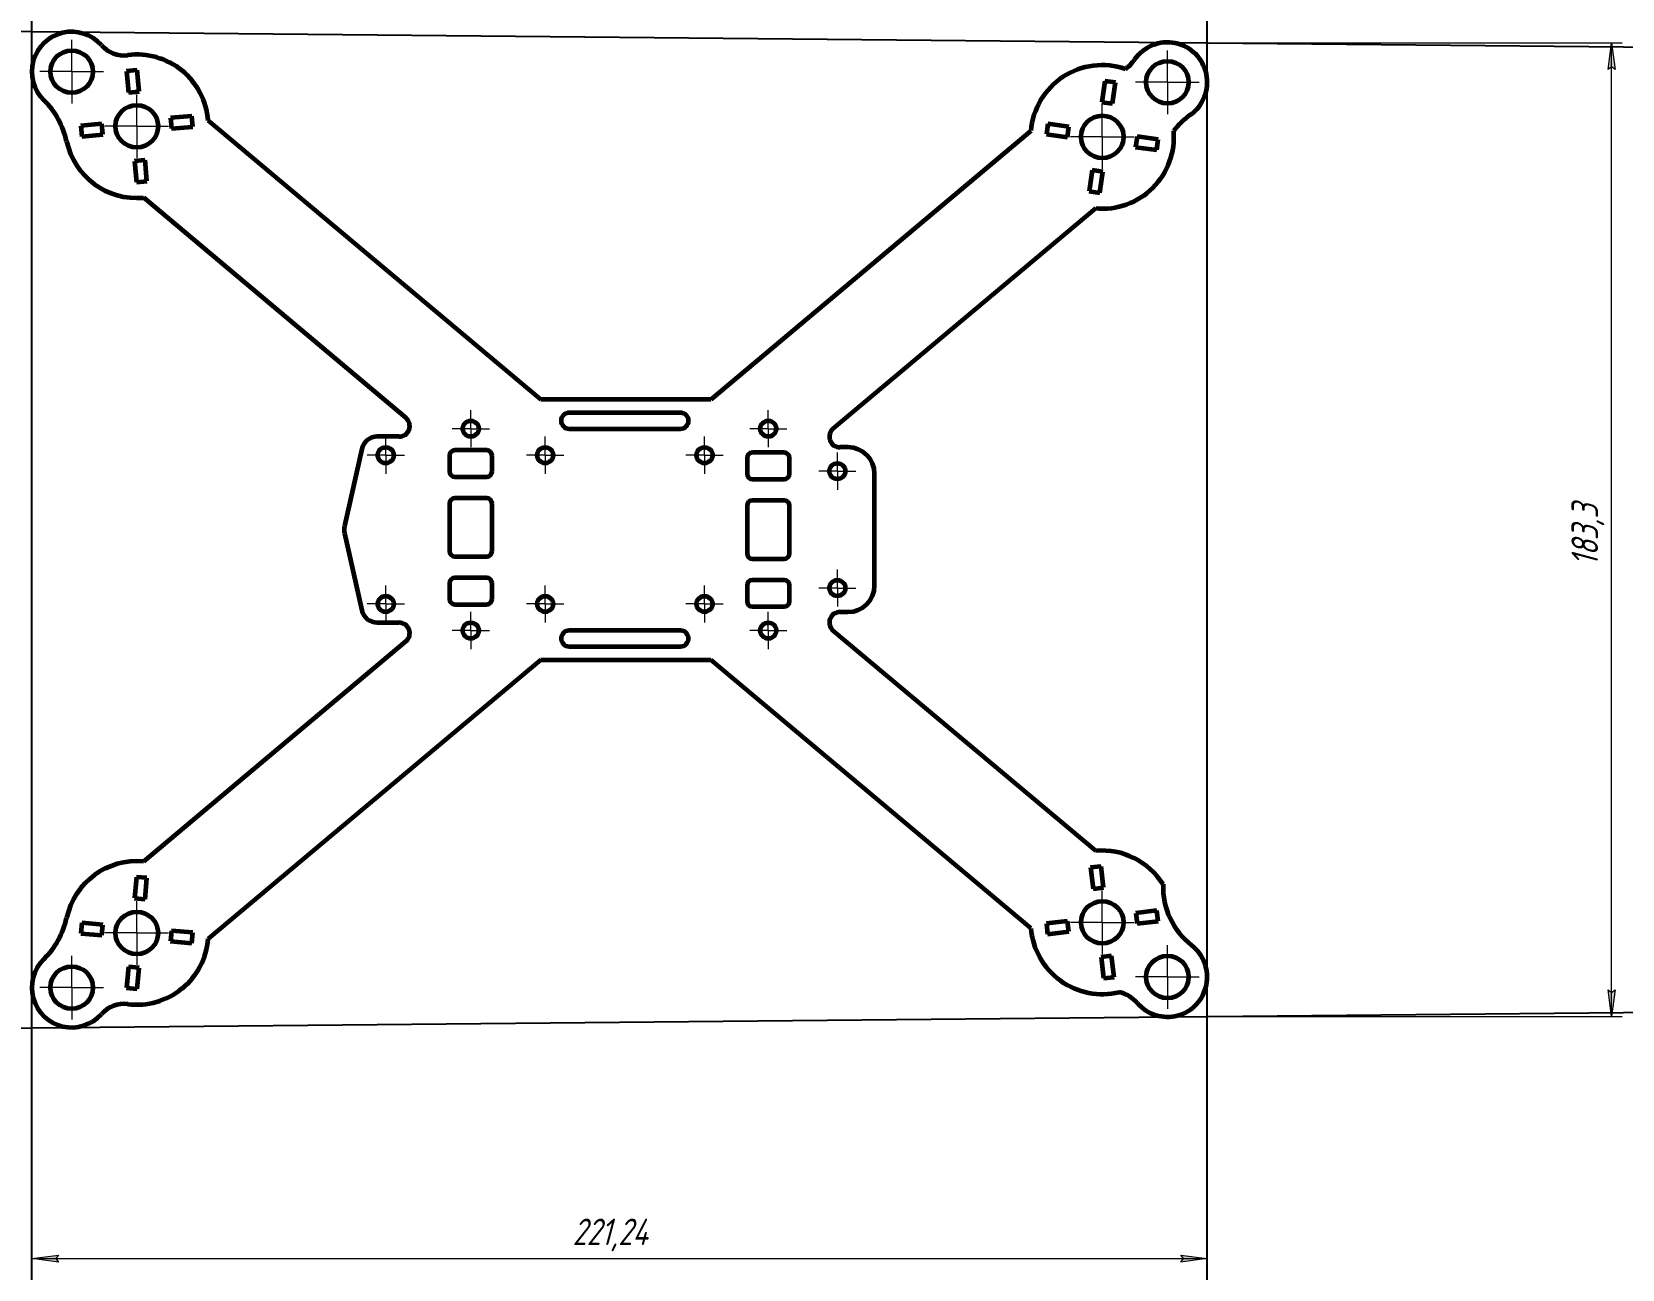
# Model space of a CAD drawing. Header units: millimetres. Extents: x -24 to 275, y 31 to 264.
import ezdxf

# ---------------------------------------------------------------- set-up
doc = ezdxf.new("R2010")
doc.units = ezdxf.units.MM
for name, pattern in [('K5LT_AXLED', [12, 7.5, -1.5, 1.5, -1.5]), ('K5LT_BASIC', [0]), ('K5LT_THIN', [0])]:
    doc.linetypes.add(name, pattern=pattern)
doc.layers.add('Системный слой', color=7, linetype='Continuous')
doc.styles.add('KDIMTEXTSTYLE', font='GOST_AU.SHX', dxfattribs={"width": 0.96, "oblique": 15, "height": 5})
doc.styles.add('KTEXTSTYLE', font='GOST_AU.SHX', dxfattribs={"width": 0.96, "height": 5})
doc.dimstyles.new('KDIMSTYLE (1.00)', dxfattribs={"dimtxt": 5, "dimasz": 1, "dimexe": 2, "dimexo": 0, "dimgap": 1, "dimtad": 1, "dimtxsty": 'KDIMTEXTSTYLE', "dimsah": 1, "dimcen": 0, "dimdle": 1, "dimadec": 0, "dimazin": 0, "dimtfac": 0.667, "dimtmove": 0, "dimatfit": 3, "dimfxl": 1, "dimtvp": 1, "dimtolj": 1, "dimtzin": 0, "dimarcsym": 0})

# ---------------------------------------------------------------- blocks, each defined once
blk = doc.blocks.new('U0')
at = {"layer": 'Системный слой', "color": 30, "linetype": 'K5LT_AXLED', "lineweight": 18, "true_color": 0xff8000}
for q in [(-16.36, 89.88), (-22.36, 83.88), (-10.36, 83.88), (-16.36, 77.88)]:
    blk.add_line((-16.36, 83.88), q, dxfattribs=at)
blk = doc.blocks.new('U1')
at = {"layer": 'Системный слой', "color": 30, "linetype": 'K5LT_AXLED', "lineweight": 18, "true_color": 0xff8000}
for q in [(-16.36, 262.33), (-22.36, 256.33), (-10.36, 256.33), (-16.36, 250.33)]:
    blk.add_line((-16.36, 256.33), q, dxfattribs=at)
blk = doc.blocks.new('U2')
at = {"layer": 'Системный слой', "color": 30, "linetype": 'K5LT_AXLED', "lineweight": 18, "true_color": 0xff8000}
for q in [(-4.11, 100.17), (-10.11, 94.17), (1.89, 94.17), (-4.11, 88.17)]:
    blk.add_line((-4.11, 94.17), q, dxfattribs=at)
blk = doc.blocks.new('U3')
at = {"layer": 'Системный слой', "color": 30, "linetype": 'K5LT_AXLED', "lineweight": 18, "true_color": 0xff8000}
for q in [(-4.11, 252.05), (-10.11, 246.05), (1.89, 246.05), (-4.11, 240.05)]:
    blk.add_line((-4.11, 246.05), q, dxfattribs=at)
blk = doc.blocks.new('U4')
at = {"layer": 'Системный слой', "color": 30, "linetype": 'K5LT_AXLED', "lineweight": 18, "true_color": 0xff8000}
for q in [(42.76, 159.61), (39.26, 156.11), (46.26, 156.11), (42.76, 152.61)]:
    blk.add_line((42.76, 156.11), q, dxfattribs=at)
blk = doc.blocks.new('U5')
at = {"layer": 'Системный слой', "color": 30, "linetype": 'K5LT_AXLED', "lineweight": 18, "true_color": 0xff8000}
for q in [(42.76, 187.61), (39.26, 184.11), (46.26, 184.11), (42.76, 180.61)]:
    blk.add_line((42.76, 184.11), q, dxfattribs=at)
blk = doc.blocks.new('U6')
at = {"layer": 'Системный слой', "color": 30, "linetype": 'K5LT_AXLED', "lineweight": 18, "true_color": 0xff8000}
for q in [(58.76, 154.61), (55.26, 151.11), (62.26, 151.11), (58.76, 147.61)]:
    blk.add_line((58.76, 151.11), q, dxfattribs=at)
blk = doc.blocks.new('U7')
at = {"layer": 'Системный слой', "color": 30, "linetype": 'K5LT_AXLED', "lineweight": 18, "true_color": 0xff8000}
for q in [(58.76, 192.61), (55.26, 189.11), (62.26, 189.11), (58.76, 185.61)]:
    blk.add_line((58.76, 189.11), q, dxfattribs=at)
blk = doc.blocks.new('U8')
at = {"layer": 'Системный слой', "color": 30, "linetype": 'K5LT_AXLED', "lineweight": 18, "true_color": 0xff8000}
for q in [(72.76, 159.61), (69.26, 156.11), (76.26, 156.11), (72.76, 152.61)]:
    blk.add_line((72.76, 156.11), q, dxfattribs=at)
blk = doc.blocks.new('U9')
at = {"layer": 'Системный слой', "color": 30, "linetype": 'K5LT_AXLED', "lineweight": 18, "true_color": 0xff8000}
for q in [(72.76, 187.61), (69.26, 184.11), (76.26, 184.11), (72.76, 180.61)]:
    blk.add_line((72.76, 184.11), q, dxfattribs=at)
blk = doc.blocks.new('U10')
at = {"layer": 'Системный слой', "color": 30, "linetype": 'K5LT_AXLED', "lineweight": 18, "true_color": 0xff8000}
for q in [(102.76, 159.61), (99.26, 156.11), (106.26, 156.11), (102.76, 152.61)]:
    blk.add_line((102.76, 156.11), q, dxfattribs=at)
blk = doc.blocks.new('U11')
at = {"layer": 'Системный слой', "color": 30, "linetype": 'K5LT_AXLED', "lineweight": 18, "true_color": 0xff8000}
for q in [(102.76, 187.61), (99.26, 184.11), (106.26, 184.11), (102.76, 180.61)]:
    blk.add_line((102.76, 184.11), q, dxfattribs=at)
blk = doc.blocks.new('U12')
at = {"layer": 'Системный слой', "color": 30, "linetype": 'K5LT_AXLED', "lineweight": 18, "true_color": 0xff8000}
for q in [(114.76, 154.61), (111.26, 151.11), (118.26, 151.11), (114.76, 147.61)]:
    blk.add_line((114.76, 151.11), q, dxfattribs=at)
blk = doc.blocks.new('U13')
at = {"layer": 'Системный слой', "color": 30, "linetype": 'K5LT_AXLED', "lineweight": 18, "true_color": 0xff8000}
for q in [(114.76, 192.61), (111.26, 189.11), (118.26, 189.11), (114.76, 185.61)]:
    blk.add_line((114.76, 189.11), q, dxfattribs=at)
blk = doc.blocks.new('U14')
at = {"layer": 'Системный слой', "color": 30, "linetype": 'K5LT_AXLED', "lineweight": 18, "true_color": 0xff8000}
for q in [(127.76, 162.61), (124.26, 159.11), (131.26, 159.11), (127.76, 155.61)]:
    blk.add_line((127.76, 159.11), q, dxfattribs=at)
blk = doc.blocks.new('U15')
at = {"layer": 'Системный слой', "color": 30, "linetype": 'K5LT_AXLED', "lineweight": 18, "true_color": 0xff8000}
for q in [(127.76, 184.61), (124.26, 181.11), (131.26, 181.11), (127.76, 177.61)]:
    blk.add_line((127.76, 181.11), q, dxfattribs=at)
blk = doc.blocks.new('U16')
at = {"layer": 'Системный слой', "color": 30, "linetype": 'K5LT_AXLED', "lineweight": 18, "true_color": 0xff8000}
for q in [(177.62, 102.17), (171.62, 96.17), (183.62, 96.17), (177.62, 90.17)]:
    blk.add_line((177.62, 96.17), q, dxfattribs=at)
blk = doc.blocks.new('U17')
at = {"layer": 'Системный слой', "color": 30, "linetype": 'K5LT_AXLED', "lineweight": 18, "true_color": 0xff8000}
for q in [(177.62, 250.05), (171.62, 244.05), (183.62, 244.05), (177.62, 238.05)]:
    blk.add_line((177.62, 244.05), q, dxfattribs=at)
blk = doc.blocks.new('U18')
at = {"layer": 'Системный слой', "color": 30, "linetype": 'K5LT_AXLED', "lineweight": 18, "true_color": 0xff8000}
for q in [(189.88, 91.88), (183.88, 85.88), (195.88, 85.88), (189.88, 79.88)]:
    blk.add_line((189.88, 85.88), q, dxfattribs=at)
blk = doc.blocks.new('U19')
at = {"layer": 'Системный слой', "color": 30, "linetype": 'K5LT_AXLED', "lineweight": 18, "true_color": 0xff8000}
for q in [(189.88, 260.33), (183.88, 254.33), (195.88, 254.33), (189.88, 248.33)]:
    blk.add_line((189.88, 254.33), q, dxfattribs=at)
blk = doc.blocks.new('D0')
at = {"layer": 'Системный слой'}
for points in [[(-19.36, 32.87), (-18.86, 33.53), (-23.86, 32.87), (-18.86, 32.21)], [(197.38, 32.87), (192.38, 33.53), (192.88, 32.87), (192.38, 32.21)]]:
    blk.add_hatch(color=7, dxfattribs=at).paths.add_polyline_path(points)
at = {"layer": 'Системный слой', "color": 7, "linetype": 'K5LT_THIN', "lineweight": 18, "true_color": 0xffffff}
for p, q in [((197.38, 78.46), (197.38, 30.87)), ((-23.86, 76.31), (-23.86, 30.87)), ((-23.86, 32.87), (-18.86, 33.53)), ((-18.86, 33.53), (-19.36, 32.87)), ((192.88, 32.87), (192.38, 33.53)), ((192.38, 33.53), (197.38, 32.87)), ((-18.86, 32.21), (-23.86, 32.87)), ((-19.36, 32.87), (-18.86, 32.21)), ((197.38, 32.87), (192.38, 32.21)), ((192.38, 32.21), (192.88, 32.87))]:
    blk.add_line(p, q, dxfattribs=at)
blk.add_wipeout([(77.91, 33.87), (77.91, 41), (94.9, 41), (94.9, 33.87)]).dxf.layer = 'Системный слой'
blk.add_line((-23.86, 32.87), (197.38, 32.87), dxfattribs=at)
at = {"layer": 'Системный слой', "color": 7, "insert": (77.91, 40.4), "char_height": 5, "attachment_point": 1, "style": 'KTEXTSTYLE'}
blk.add_mtext('\\H3.5;\\W0.965;\\Q15;\\Q15;\\H5.00;221,24', dxfattribs=at)
blk = doc.blocks.new('KDIMARROW_01')
at = {"layer": 'Системный слой'}
blk.add_hatch(color=0, dxfattribs=at).paths.add_polyline_path([(0, 0), (-5, 0.66), (-4.5, 0), (-5, -0.66)])
at = {"layer": 'Системный слой', "color": 0, "linetype": 'K5LT_THIN', "lineweight": 18}
for p, q in [((-4.5, 0), (-5, 0.66)), ((-5, 0.66), (0, 0)), ((0, 0), (-5, -0.66)), ((-5, -0.66), (-4.5, 0)), ((0, 0), (-1, 0))]:
    blk.add_line(p, q, dxfattribs=at)
blk = doc.blocks.new('D1')
at = {"layer": 'Системный слой'}
for points in [[(274.14, 256.76), (273.48, 261.76), (272.82, 256.76), (273.48, 257.26)], [(273.48, 78.46), (274.14, 83.46), (273.48, 82.96), (272.82, 83.46)]]:
    blk.add_hatch(color=7, dxfattribs=at).paths.add_polyline_path(points)
at = {"layer": 'Системный слой', "color": 7, "linetype": 'K5LT_THIN', "lineweight": 18, "true_color": 0xffffff}
for p, q in [((197.38, 261.76), (275.48, 261.76)), ((272.82, 256.76), (273.48, 261.76)), ((273.48, 261.76), (274.14, 256.76)), ((273.48, 257.26), (272.82, 256.76)), ((274.14, 256.76), (273.48, 257.26)), ((273.48, 78.46), (272.82, 83.46)), ((272.82, 83.46), (273.48, 82.96)), ((273.48, 82.96), (274.14, 83.46)), ((274.14, 83.46), (273.48, 78.46)), ((197.38, 78.46), (275.48, 78.46))]:
    blk.add_line(p, q, dxfattribs=at)
blk.add_wipeout([(272.48, 163.24), (265.34, 163.24), (265.34, 176.42), (272.48, 176.42)]).dxf.layer = 'Системный слой'
blk.add_line((273.48, 78.46), (273.48, 261.76), dxfattribs=at)
at = {"layer": 'Системный слой', "color": 7, "insert": (265.94, 163.24), "char_height": 5, "attachment_point": 1, "rotation": 90, "style": 'KTEXTSTYLE'}
blk.add_mtext('\\H3.5;\\W0.965;\\Q15;\\Q15;\\H5.00;183,3', dxfattribs=at)

msp = doc.modelspace()

# ---------------------------------------------------------------- linework, layer by layer
at = {"layer": 'Системный слой', "color": 143, "linetype": 'K5LT_BASIC', "lineweight": 60, "true_color": 0x33acca}
for p, q in [((-4.025, 256.578), (-6.018, 256.404)), ((-6.018, 256.404), (-5.669, 252.419)), ((-3.677, 252.593), (-4.025, 256.578)), ((178.108, 254.567), (177.545, 250.607)), ((180.089, 254.285), (178.108, 254.567)), ((-5.669, 252.419), (-3.677, 252.593)), ((179.525, 250.325), (180.089, 254.285)), ((177.545, 250.607), (179.525, 250.325)), ((-10.655, 246.476), (-14.64, 246.128)), ((-14.64, 246.128), (-14.466, 244.135)), ((-10.481, 244.484), (-10.655, 246.476)), ((6.251, 247.956), (2.266, 247.607)), ((2.266, 247.607), (2.44, 245.614)), ((2.44, 245.614), (6.425, 245.963)), ((6.425, 245.963), (6.251, 247.956)), ((71.973, 194.608), (9.346, 247.157)), ((167.381, 246.513), (167.099, 244.533)), ((171.341, 245.949), (167.381, 246.513)), ((171.059, 243.969), (171.341, 245.949)), ((-14.466, 244.135), (-10.481, 244.484)), ((164.167, 245.157), (103.924, 194.608)), ((167.099, 244.533), (171.059, 243.969)), ((184.182, 244.122), (183.9, 242.141)), ((188.142, 243.558), (184.182, 244.122)), ((187.861, 241.578), (188.142, 243.558)), ((-2.546, 239.672), (-4.539, 239.498)), ((-4.539, 239.498), (-4.19, 235.513)), ((-2.198, 235.687), (-2.546, 239.672)), ((183.9, 242.141), (187.861, 241.578)), ((175.717, 237.766), (175.153, 233.806)), ((177.697, 237.484), (175.717, 237.766)), ((177.133, 233.524), (177.697, 237.484)), ((-4.19, 235.513), (-2.198, 235.687)), ((175.153, 233.806), (177.133, 233.524)), ((-2.867, 232.603), (46.547, 191.14)), ((126.966, 189.14), (176.38, 230.603)), ((103.924, 194.608), (71.973, 194.608)), ((98.257, 192.108), (77.257, 192.108)), ((77.257, 189.108), (98.257, 189.108)), ((45.262, 187.608), (41.163, 187.608)), ((129.757, 185.608), (128.252, 185.608)), ((38.235, 185.258), (35.012, 170.758)), ((54.757, 184.036), (54.757, 181.036)), ((61.757, 185.036), (55.757, 185.036)), ((62.757, 181.036), (62.757, 184.036)), ((110.757, 183.608), (110.757, 180.608)), ((117.757, 184.608), (111.757, 184.608)), ((118.757, 180.608), (118.757, 183.608)), ((55.757, 180.036), (61.757, 180.036)), ((111.757, 179.608), (117.757, 179.608)), ((134.757, 159.608), (134.757, 180.608)), ((54.757, 175.036), (54.757, 166.036)), ((61.757, 176.036), (55.757, 176.036)), ((62.757, 166.036), (62.757, 175.036)), ((110.757, 174.608), (110.757, 165.608)), ((117.757, 175.608), (111.757, 175.608)), ((118.757, 165.608), (118.757, 174.608)), ((35.012, 169.457), (38.235, 154.957)), ((55.757, 165.036), (61.757, 165.036)), ((111.757, 164.608), (117.757, 164.608)), ((54.757, 160.036), (54.757, 157.036)), ((61.757, 161.036), (55.757, 161.036)), ((62.757, 157.036), (62.757, 160.036)), ((110.757, 159.608), (110.757, 156.608)), ((117.757, 160.608), (111.757, 160.608)), ((118.757, 156.608), (118.757, 159.608)), ((55.757, 156.036), (61.757, 156.036)), ((111.757, 155.608), (117.757, 155.608)), ((128.252, 154.608), (129.757, 154.608)), ((41.163, 152.608), (45.262, 152.608)), ((98.257, 151.108), (77.257, 151.108)), ((176.38, 109.612), (126.966, 151.075)), ((46.547, 149.075), (-2.867, 107.612)), ((77.257, 148.108), (98.257, 148.108)), ((9.346, 93.058), (71.973, 145.608)), ((71.973, 145.608), (103.924, 145.608)), ((103.924, 145.608), (164.167, 95.058)), ((177.397, 106.7), (175.41, 106.468)), ((175.41, 106.468), (175.875, 102.495)), ((177.861, 102.727), (177.397, 106.7)), ((-4.19, 104.702), (-4.539, 100.717)), ((-2.198, 104.528), (-4.19, 104.702)), ((-2.546, 100.543), (-2.198, 104.528)), ((175.875, 102.495), (177.861, 102.727)), ((-4.539, 100.717), (-2.546, 100.543)), ((-14.466, 96.08), (-14.64, 94.087)), ((-10.481, 95.731), (-14.466, 96.08)), ((171.063, 96.41), (167.09, 95.945)), ((167.09, 95.945), (167.323, 93.959)), ((171.296, 94.423), (171.063, 96.41)), ((187.919, 98.38), (183.946, 97.916)), ((183.946, 97.916), (184.178, 95.929)), ((184.178, 95.929), (188.151, 96.394)), ((188.151, 96.394), (187.919, 98.38)), ((-14.64, 94.087), (-10.655, 93.739)), ((-10.655, 93.739), (-10.481, 95.731)), ((2.44, 94.601), (2.266, 92.608)), ((6.425, 94.252), (2.44, 94.601)), ((6.251, 92.26), (6.425, 94.252)), ((167.323, 93.959), (171.296, 94.423)), ((2.266, 92.608), (6.251, 92.26)), ((179.367, 89.844), (177.381, 89.612)), ((179.832, 85.871), (179.367, 89.844)), ((-5.669, 87.796), (-6.018, 83.811)), ((-3.677, 87.622), (-5.669, 87.796)), ((-4.025, 83.637), (-3.677, 87.622)), ((177.381, 89.612), (177.845, 85.639)), ((177.845, 85.639), (179.832, 85.871)), ((-6.018, 83.811), (-4.025, 83.637))]:
    msp.add_line(p, q, dxfattribs=at)
at = {"layer": 'Системный слой', "color": 232, "true_color": 0xc52b79}
for p, direction in [((-23.864, 170.108), (0, 1)), ((87.656, 262.822), (0.999953, -0.0096969)), ((197.378, 170.108), (0, 1)), ((87.656, 77.393), (0.999953, 0.0096969))]:
    msp.add_xline(p, direction, dxfattribs=at)
at = {"layer": 'Системный слой', "color": 143, "linetype": 'K5LT_BASIC', "lineweight": 60, "true_color": 0x33acca}
for centre, radius in [((-16.364, 256.33), 4), ((189.878, 254.33), 4), ((-4.108, 246.045), 4), ((177.621, 244.045), 4), ((58.757, 189.108), 1.5), ((114.757, 189.108), 1.5), ((42.757, 184.108), 1.5), ((72.757, 184.108), 1.5), ((102.757, 184.108), 1.5), ((127.757, 181.108), 1.5), ((127.757, 159.108), 1.5), ((42.757, 156.108), 1.5), ((72.757, 156.108), 1.5), ((102.757, 156.108), 1.5), ((58.757, 151.108), 1.5), ((114.757, 151.108), 1.5), ((177.621, 96.17), 4), ((-4.108, 94.17), 4), ((189.878, 85.885), 4), ((-16.364, 83.885), 4)]:
    msp.add_circle(centre, radius, dxfattribs=at)
for centre, radius, start, end in [((-16.364, 256.33), 7.5, 41.66087, 225.79868), ((-6.488, 265.118), 5.72, 221.66087, 277.11271), ((189.878, 254.33), 7.5, 305.10191, 145.30237), ((-4.108, 246.045), 13.5, 4.72491, 97.11271), ((177.621, 244.045), 13.5, 71.22121, 175.27509), ((177.733, 262.739), 7.272, 305.60887, 325.30237), ((-32.249, 239.996), 15.285, 12.13211, 45.79868), ((202.295, 236.663), 14.094, 125.10191, 142.77441), ((-4.108, 246.045), 13.5, 192.13211, 275.27509), ((177.621, 244.045), 13.5, 264.72491, 4.86147), ((77.257, 190.608), 1.5, 90, 270), ((98.257, 190.608), 1.5, 270, 90), ((45.262, 189.608), 2, 270, 50), ((128.252, 187.608), 2, 130, 270), ((41.163, 184.608), 3, 90, 167.47119), ((129.757, 180.608), 5, 0, 90), ((55.757, 184.036), 1, 90, 180), ((61.757, 184.036), 1, 0, 90), ((111.757, 183.608), 1, 90, 180), ((117.757, 183.608), 1, 0, 90), ((55.757, 181.036), 1, 180, 270), ((61.757, 181.036), 1, 270, 0), ((111.757, 180.608), 1, 180, 270), ((117.757, 180.608), 1, 270, 0), ((55.757, 175.036), 1, 90, 180), ((61.757, 175.036), 1, 0, 90), ((111.757, 174.608), 1, 90, 180), ((117.757, 174.608), 1, 0, 90), ((37.941, 170.108), 3, 167.47119, 192.52881), ((55.757, 166.036), 1, 180, 270), ((61.757, 166.036), 1, 270, 0), ((111.757, 165.608), 1, 180, 270), ((117.757, 165.608), 1, 270, 0), ((55.757, 160.036), 1, 90, 180), ((61.757, 160.036), 1, 0, 90), ((111.757, 159.608), 1, 90, 180), ((117.757, 159.608), 1, 0, 90), ((129.757, 159.608), 5, 270, 0), ((55.757, 157.036), 1, 180, 270), ((61.757, 157.036), 1, 270, 0), ((111.757, 156.608), 1, 180, 270), ((117.757, 156.608), 1, 270, 0), ((41.163, 155.608), 3, 192.52881, 270), ((128.252, 152.608), 2, 90, 230), ((45.262, 150.608), 2, 310, 90), ((77.257, 149.608), 1.5, 90, 270), ((98.257, 149.608), 1.5, 270, 90), ((177.621, 96.17), 13.5, 32.03163, 95.27509), ((-4.108, 94.17), 13.5, 84.72491, 167.86789), ((202.99, 102.839), 13.933, 177.9824, 232.28083), ((-32.249, 100.219), 15.285, 314.20132, 347.86789), ((-4.108, 94.17), 13.5, 262.88729, 355.27509), ((177.621, 96.17), 13.5, 184.72491, 283.71886), ((189.878, 85.885), 7.5, 221.06288, 52.28083), ((-16.364, 83.885), 7.5, 134.20132, 318.33913), ((179.153, 76.542), 6.723, 41.06288, 75.62473), ((-6.488, 75.097), 5.72, 82.88729, 138.33913)]:
    msp.add_arc(centre, radius, start, end, dxfattribs=at)

# ---------------------------------------------------------------- block references
at = {"layer": 'Системный слой'}
for name in ['U1', 'U19', 'U3', 'U17', 'U7', 'U13', 'U5', 'U9', 'U11', 'U15', 'U14', 'U4', 'U8', 'U10', 'U6', 'U12', 'U16', 'U2', 'U0', 'U18']:
    msp.add_blockref(name, (0, 0), dxfattribs=at)

# ---------------------------------------------------------------- next in the draw order: dimensions: what is measured, and where the dimension line sits
at = {"layer": 'Системный слой', "color": 7, "true_color": 0xffffff}
dim = msp.add_linear_dim(base=(-23.864, 32.868), p1=(197.378, 78.457), p2=(-23.864, 76.312), dimstyle='KDIMSTYLE (1.00)', override={"dimexo": 0, "dimpost": '\\H5.0;\\W0.965;\\Q15;<>', "dimblk1": 'KDIMARROW_01', "dimblk2": 'KDIMARROW_01', "dimse1": 0, "dimse2": 0, "dimclrt": 7, "dimtol": 1, "dimtp": 0, "dimtm": 0, "dimtdec": 5, "dimtolj": 1}, dxfattribs=at)
dim.commit()
dim.dimension.update_dxf_attribs({"geometry": 'D0', "text_midpoint": (86.757, 32.868), "dimtype": 160})

# ---------------------------------------------------------------- next in the draw order: dimensions: what is measured, and where the dimension line sits
dim = msp.add_linear_dim(base=(273.478, 78.457), p1=(197.378, 261.758), p2=(197.378, 78.457), angle=90, dimstyle='KDIMSTYLE (1.00)', override={"dimexo": 0, "dimpost": '\\H5.0;\\W0.965;\\Q15;<>', "dimblk1": 'KDIMARROW_01', "dimblk2": 'KDIMARROW_01', "dimse1": 0, "dimse2": 0, "dimclrt": 7, "dimtol": 1, "dimtp": 0, "dimtm": 0, "dimtdec": 5, "dimtolj": 1}, dxfattribs=at)
dim.commit()
dim.dimension.update_dxf_attribs({"geometry": 'D1', "text_midpoint": (273.478, 170.108), "dimtype": 160})

doc.saveas('drawing.dxf')
